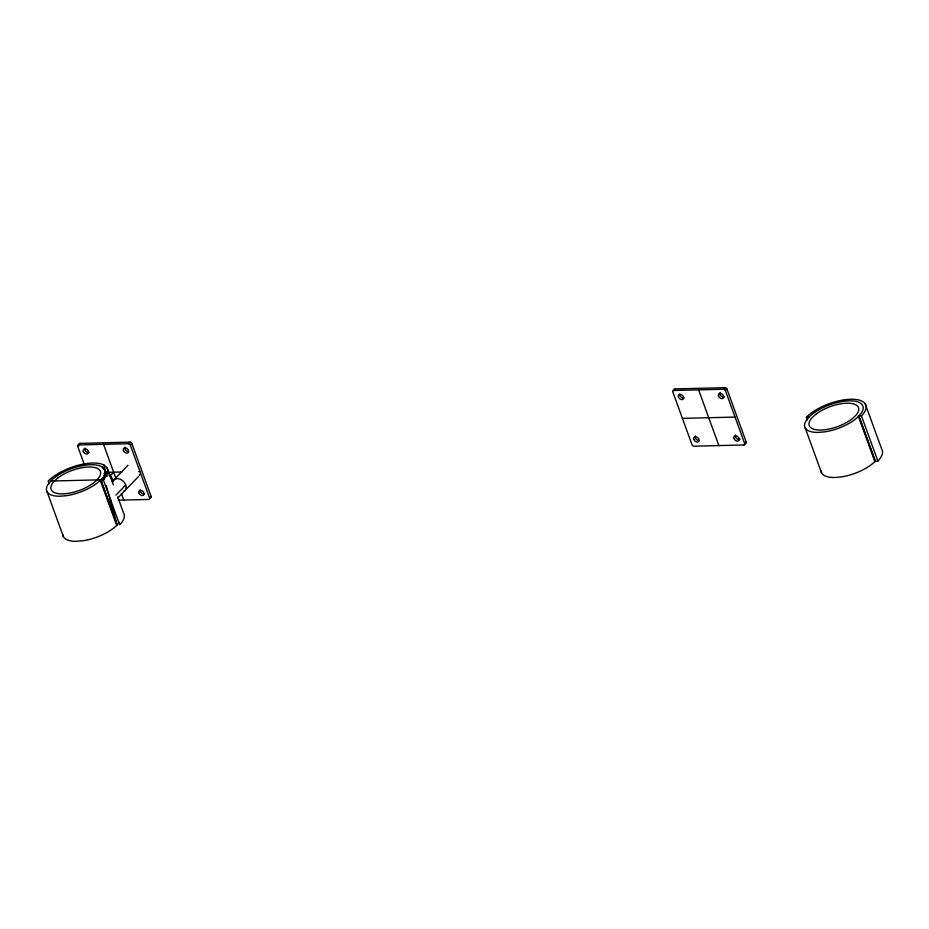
<?xml version="1.0" encoding="UTF-8"?>
<svg xmlns="http://www.w3.org/2000/svg" width="929" height="929" viewBox="0 0 929 929"><rect width="100%" height="100%" fill="white"/><g stroke="black" fill="none" stroke-linecap="round" stroke-linejoin="round"><path stroke-width="1.39" d="M112.85 481.965L114.267 479.48A7.722 5.435 44 0 1 124.347 482.465A7.722 5.435 44 0 1 123.441 491.511M62.835 534.674A30.878 12.507 -20 0 0 76.12 541.328L83.018 540.759A30.878 12.507 -20 0 0 116.706 525.408L117.205 524.908L101.447 481.64L104.071 477.912L100.785 479.817L50.77 481.048M107.183 473.093L101.9 466.695C94.131 463.165 85.305 464.964 77.339 466.799A30.878 12.507 -20 0 0 51.176 480.548L47.867 484.636A30.878 12.507 -20 0 0 59.7 496.237L66.609 495.668A30.878 12.507 -20 0 0 100.286 480.316L106.266 474.208L107.079 476.438M119.284 522.226L116.706 525.408L100.286 480.316M858.442 416.506L861.752 412.43A30.878 12.507 -20 0 0 846.574 400.968A30.878 12.507 -20 0 0 809.333 416.738L806.012 420.825A30.878 12.507 -20 0 0 817.857 432.426L824.755 431.857A30.878 12.507 -20 0 0 858.442 416.506L874.851 461.608A30.878 12.507 -20 0 1 841.175 476.949L834.265 477.518A30.878 12.507 -20 0 1 820.992 470.875M877.859 461.039L861.45 415.948L858.849 416.006L875.35 461.098L874.851 461.608L877.859 461.039A33.967 13.761 -20 0 0 881.644 448.951L865.224 403.86M83.97 463.548L77.699 446.315A1.544 1.092 44 0 1 78.466 444.956L79.987 443.377L130.106 442.146A1.544 1.092 44 0 1 131.837 443.435L151.148 496.492A1.544 1.092 44 0 1 150.37 497.839M77.699 446.315L79.22 444.736A1.544 1.092 44 0 1 79.987 443.377M78.466 444.956L128.574 443.725L130.106 442.146M118.227 500.174L148.849 499.419A1.544 1.092 44 0 0 149.627 498.072L130.315 445.014L131.837 443.435M109.668 476.322L113.663 472.187M112.316 481.501L127.981 465.266M110.957 500.313L108.496 502.868M115.893 495.215L125.752 484.996M117.809 497.967L138.421 476.6M149.627 498.072L151.148 496.492M673.537 390.482L675.058 388.903L725.177 387.672A1.544 1.092 44 0 1 726.908 388.972L746.219 442.018A1.544 1.092 44 0 1 745.441 443.377L743.92 444.956L693.812 446.187A1.544 1.092 44 0 1 692.07 444.898L672.77 391.841A1.544 1.092 44 0 1 673.537 390.482L723.645 389.251A1.544 1.092 44 0 1 725.386 390.552L744.686 443.597A1.544 1.092 44 0 1 743.92 444.956M723.645 389.251L725.177 387.672M725.386 390.552L726.908 388.972M744.686 443.597L746.219 442.018M682.42 418.364L735.036 417.075M807.289 419.954L806.326 417.307L808.927 417.237M108.124 472.327L122.001 471.978M138.7 471.572L139.965 471.537M105.918 476.368L103.607 476.229A30.878 12.507 -20 0 0 101.9 466.695M49.132 483.765L48.169 481.106A33.967 13.761 -20 0 1 104.036 465.046L107.079 467.67L113.35 484.915M108.948 475.23L113.35 480.572L108.333 472.211M108.147 500.65L109.401 504.087M105.198 475.706L104.245 473.128L105.163 475.66M858.849 416.006L875.257 461.098M805.188 427.874L821.596 472.966M698.596 389.866L718.872 445.572M103.525 444.341L116.067 478.818M121.385 493.404L123.801 500.046M117.693 496.852L123.487 512.762A33.967 13.761 -20 0 1 119.702 524.85L103.293 479.759L106.696 475.276L107.985 471.166L107.079 467.67M104.571 478.888L103.607 476.229L104.269 478.609M47.031 491.685L63.451 536.776M101.447 481.64L100.785 479.817L117.205 524.908L106.173 485.414M104.036 465.046L106.301 474.789M806.326 417.307A33.967 13.761 -20 0 1 850.65 399.261A33.967 13.761 -20 0 1 861.45 415.948M698.863 440.509A3.089 2.172 44 0 1 695.96 438.894A3.089 2.172 44 0 1 695.496 436.003M684.069 397.96A3.089 2.172 44 0 1 681.085 397.078A3.089 2.172 44 0 1 679.831 394.14M674.222 389.599A1.544 1.092 44 0 1 675.058 388.903M740.111 439.138A3.089 2.172 44 0 1 736.616 438.534A3.089 2.172 44 0 1 735.571 435.039M724.155 396.973A3.089 2.172 44 0 1 720.892 395.812A3.089 2.172 44 0 1 720.114 392.595M144.529 493.88A3.089 2.172 44 0 1 141.556 492.997A3.089 2.172 44 0 1 140.302 490.059M88.998 452.435A3.089 2.172 44 0 1 85.723 451.262A3.089 2.172 44 0 1 84.957 448.057M128.469 451.552A3.089 2.172 44 0 1 125.554 449.973A3.089 2.172 44 0 1 125.055 447.07M128.574 443.725A1.544 1.092 44 0 1 130.315 445.014M139.838 474.115A7.722 5.435 44 0 1 139.338 475.52M57.621 478.133L53.812 481.628A26.244 10.637 -20 0 0 61.105 493.856A26.244 10.637 -20 0 0 93.841 482.732L97.661 479.225A26.244 10.637 -20 0 0 90.357 467.008A26.244 10.637 -20 0 0 57.621 478.133M815.778 414.322L811.958 417.829A26.244 10.637 -20 0 0 819.262 430.046A26.244 10.637 -20 0 0 851.998 418.921L855.806 415.426A26.244 10.637 -20 0 0 848.514 403.209A26.244 10.637 -20 0 0 815.778 414.322M693.893 439.463A3.089 2.172 44 0 0 698.48 441.716A3.089 2.172 44 0 0 696.866 437.129A3.089 2.172 44 0 0 693.893 439.463M718.547 396.068A3.089 2.172 44 0 0 723.134 398.274A3.089 2.172 44 0 0 721.461 393.675A3.089 2.172 44 0 0 718.547 396.068M678.46 397.055A3.089 2.172 44 0 0 683.047 399.261A3.089 2.172 44 0 0 681.375 394.662A3.089 2.172 44 0 0 678.46 397.055M733.991 438.511A3.089 2.172 44 0 0 738.59 440.718A3.089 2.172 44 0 0 736.918 436.119A3.089 2.172 44 0 0 733.991 438.511M123.476 450.542A3.089 2.172 44 0 0 128.074 452.737A3.089 2.172 44 0 0 126.402 448.15A3.089 2.172 44 0 0 123.476 450.542M138.92 492.974A3.089 2.172 44 0 0 143.519 495.18A3.089 2.172 44 0 0 141.847 490.593A3.089 2.172 44 0 0 138.92 492.974M83.389 451.529A3.089 2.172 44 0 0 87.976 453.724A3.089 2.172 44 0 0 86.304 449.137A3.089 2.172 44 0 0 83.389 451.529"/></g></svg>
